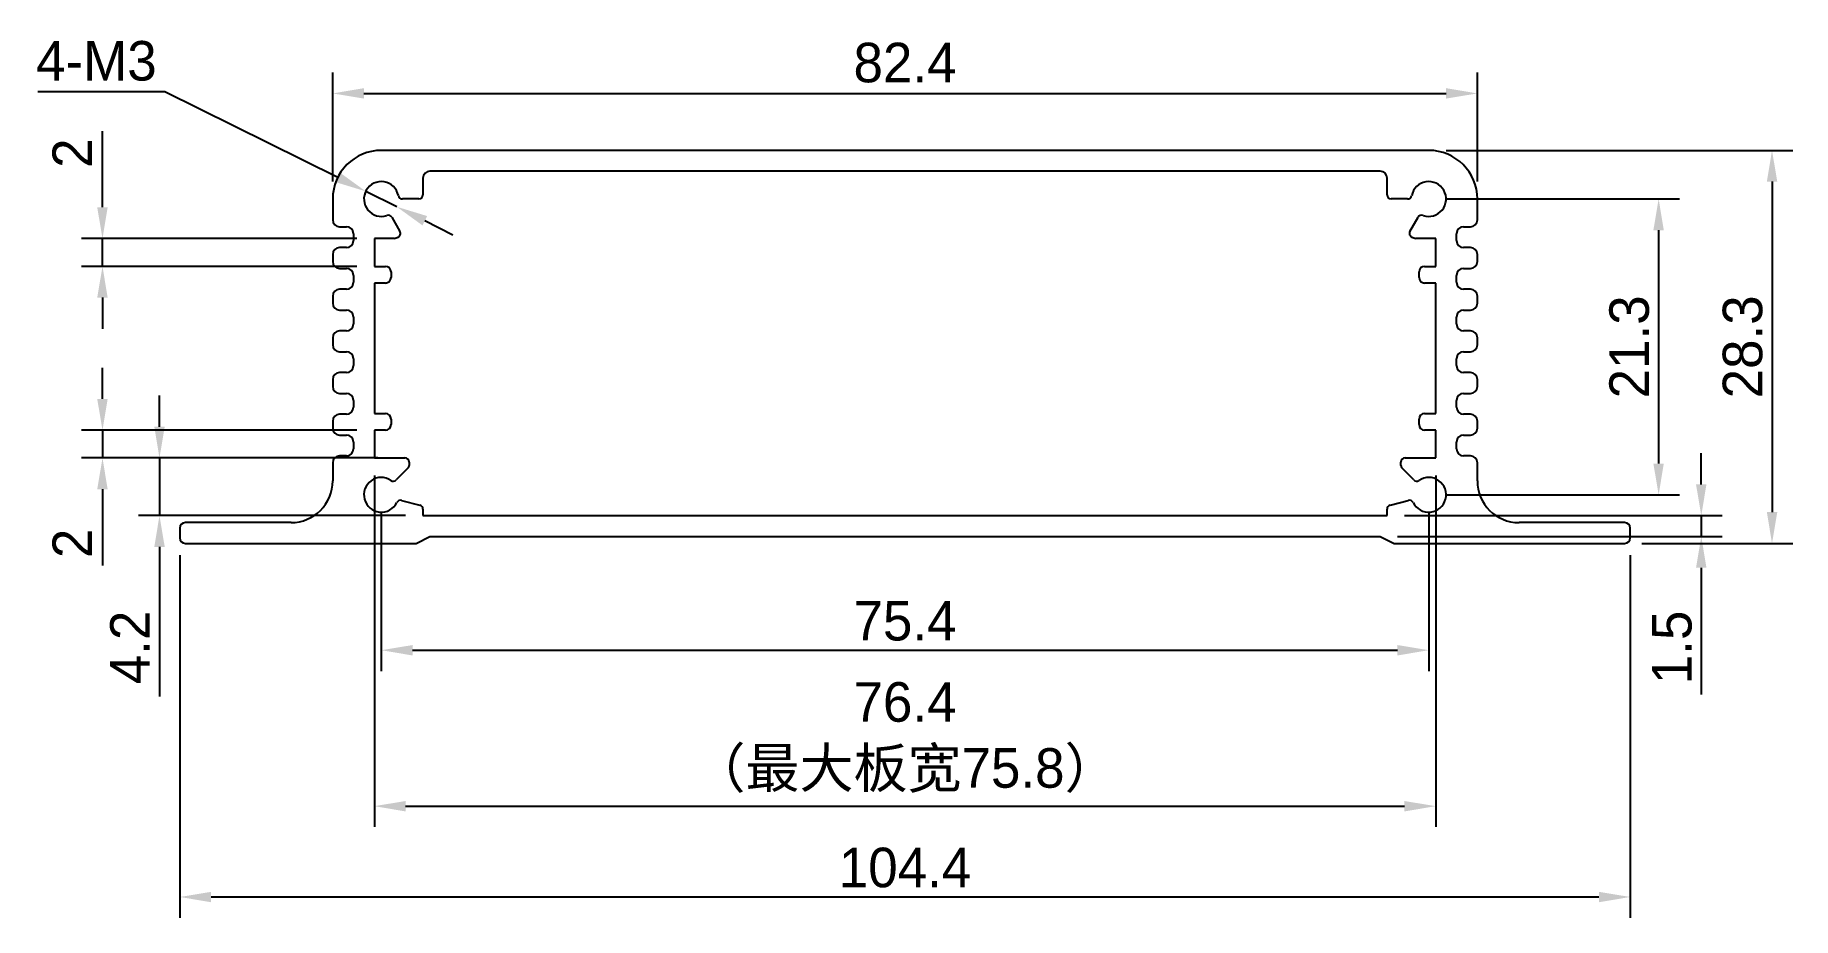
# Model space of a CAD drawing. Header units: millimetres. Extents: x 17847 to 17974, y -4618 to -4554.
import ezdxf

# ---------------------------------------------------------------- set-up
doc = ezdxf.new("R2010")
doc.units = ezdxf.units.MM
doc.header["$LTSCALE"] = 0.5
doc.header["$PDMODE"] = 35
for name, color, linetype, lineweight in [('3标注', 30, 'Continuous', 9), ('标注线', 7, 'Continuous', 13), ('粗实线', 7, 'Continuous', 25)]:
    doc.layers.add(name, color=color, linetype=linetype, lineweight=lineweight)
doc.styles.get("Standard").update_dxf_attribs({"font": ''})
doc.styles.get('Standard').set_extended_font_data('思源黑体 Normal')
doc.dimstyles.new('1比1 文字2.85', dxfattribs={"dimtxt": 2.85, "dimasz": 2.25, "dimexe": 1.5, "dimexo": 1.25, "dimgap": 0.7, "dimtad": 1, "dimdec": 1, "dimdsep": 46, "dimtxsty": 'Standard', "dimcen": 1.8, "dimadec": 0, "dimazin": 0, "dimtfac": 1, "dimtdec": 1, "dimtmove": 0, "dimatfit": 3, "dimfxl": 1, "dimarcsym": 0})
doc.dimstyles.new('1比1 文字2.85直径', dxfattribs={"dimtxt": 2.85, "dimasz": 2.25, "dimexe": 1.5, "dimexo": 1.25, "dimgap": 0.7, "dimtad": 1, "dimtih": 1, "dimtoh": 1, "dimdec": 1, "dimdsep": 46, "dimtxsty": 'Standard', "dimcen": 1.8, "dimadec": 0, "dimazin": 0, "dimtfac": 1, "dimtdec": 1, "dimtmove": 0, "dimatfit": 3, "dimfxl": 1, "dimarcsym": 0})

# ---------------------------------------------------------------- blocks, each defined once
blk = doc.blocks.new('*D81')
at = {"layer": 'Defpoints', "color": 0, "ltscale": 0.1}
for p in [(17857.86, -4590.48), (17962.26, -4590.48), (17962.26, -4616.34)]:
    blk.add_point(p, dxfattribs=at)
at = {"layer": '标注线', "color": 0, "lineweight": -2, "ltscale": 0.1}
for p, q in [((17857.86, -4591.73), (17857.86, -4617.84)), ((17962.26, -4591.73), (17962.26, -4617.84)), ((17860.11, -4616.34), (17960.01, -4616.34))]:
    blk.add_line(p, q, dxfattribs=at)
at = {"layer": '标注线', "color": 0, "ltscale": 0.1}
for points in [[(17860.11, -4615.97), (17860.11, -4616.72), (17857.86, -4616.34)], [(17960.01, -4615.97), (17960.01, -4616.72), (17962.26, -4616.34)]]:
    blk.add_solid(points, dxfattribs=at)
at = {"layer": '标注线', "color": 0, "ltscale": 0.1, "insert": (17910.06, -4612.79), "char_height": 2.85, "attachment_point": 2}
blk.add_mtext('104.4', dxfattribs=at)
blk = doc.blocks.new('*D82')
at = {"layer": 'Defpoints', "color": 0, "ltscale": 0.1}
for p in [(17947.76, -4562.58), (17961.86, -4590.88), (17972.47, -4590.88)]:
    blk.add_point(p, dxfattribs=at)
at = {"layer": '标注线', "color": 0, "lineweight": -2, "ltscale": 0.1}
for p, q in [((17949.01, -4562.58), (17973.97, -4562.58)), ((17972.47, -4564.83), (17972.47, -4588.63)), ((17963.11, -4590.88), (17973.97, -4590.88))]:
    blk.add_line(p, q, dxfattribs=at)
at = {"layer": '标注线', "color": 0, "ltscale": 0.1}
for points in [[(17972.1, -4564.83), (17972.85, -4564.83), (17972.47, -4562.58)], [(17972.1, -4588.63), (17972.85, -4588.63), (17972.47, -4590.88)]]:
    blk.add_solid(points, dxfattribs=at)
at = {"layer": '标注线', "color": 0, "ltscale": 0.1, "insert": (17968.92, -4576.73), "char_height": 2.85, "attachment_point": 2, "rotation": 90}
blk.add_mtext('28.3', dxfattribs=at)
blk = doc.blocks.new('*D83')
at = {"layer": 'Defpoints', "color": 0, "ltscale": 0.1}
for p in [(17871.86, -4582.73), (17852.29, -4584.73), (17871.86, -4584.73)]:
    blk.add_point(p, dxfattribs=at)
at = {"layer": '标注线', "color": 0, "lineweight": -2, "ltscale": 0.1}
for p, q in [((17852.29, -4580.48), (17852.29, -4578.23)), ((17870.61, -4582.73), (17850.79, -4582.73)), ((17852.29, -4582.73), (17852.29, -4584.73)), ((17870.61, -4584.73), (17850.79, -4584.73)), ((17852.29, -4586.98), (17852.29, -4592.48))]:
    blk.add_line(p, q, dxfattribs=at)
at = {"layer": '标注线', "color": 0, "ltscale": 0.1}
for points in [[(17851.91, -4580.48), (17852.66, -4580.48), (17852.29, -4582.73)], [(17851.91, -4586.98), (17852.66, -4586.98), (17852.29, -4584.73)]]:
    blk.add_solid(points, dxfattribs=at)
at = {"layer": '标注线', "color": 0, "ltscale": 0.1, "insert": (17848.69, -4590.88), "char_height": 2.85, "attachment_point": 2, "rotation": 90}
blk.add_mtext('2', dxfattribs=at)
blk = doc.blocks.new('*D84')
at = {"layer": 'Defpoints', "color": 0, "ltscale": 0.1}
for p in [(17852.29, -4568.93), (17871.86, -4568.93), (17871.86, -4570.93)]:
    blk.add_point(p, dxfattribs=at)
at = {"layer": '标注线', "color": 0, "lineweight": -2, "ltscale": 0.1}
for p, q in [((17852.29, -4566.68), (17852.29, -4561.19)), ((17870.61, -4568.93), (17850.79, -4568.93)), ((17852.29, -4570.93), (17852.29, -4568.93)), ((17870.61, -4570.93), (17850.79, -4570.93)), ((17852.29, -4573.18), (17852.29, -4575.43))]:
    blk.add_line(p, q, dxfattribs=at)
at = {"layer": '标注线', "color": 0, "ltscale": 0.1}
for points in [[(17851.91, -4566.68), (17852.66, -4566.68), (17852.29, -4568.93)], [(17851.91, -4573.18), (17852.66, -4573.18), (17852.29, -4570.93)]]:
    blk.add_solid(points, dxfattribs=at)
at = {"layer": '标注线', "color": 0, "ltscale": 0.1, "insert": (17848.69, -4562.78), "char_height": 2.85, "attachment_point": 2, "rotation": 90}
blk.add_mtext('2', dxfattribs=at)
blk = doc.blocks.new('*D85')
at = {"layer": 'Defpoints', "color": 0, "ltscale": 0.1}
for p in [(17873.36, -4584.73), (17856.39, -4588.88), (17875.36, -4588.88)]:
    blk.add_point(p, dxfattribs=at)
at = {"layer": '标注线', "color": 0, "lineweight": -2, "ltscale": 0.1}
for p, q in [((17856.39, -4582.48), (17856.39, -4580.23)), ((17872.11, -4584.73), (17854.89, -4584.73)), ((17856.39, -4584.73), (17856.39, -4588.88)), ((17874.11, -4588.88), (17854.89, -4588.88)), ((17856.39, -4591.13), (17856.39, -4601.91))]:
    blk.add_line(p, q, dxfattribs=at)
at = {"layer": '标注线', "color": 0, "ltscale": 0.1}
for points in [[(17856.02, -4582.48), (17856.77, -4582.48), (17856.39, -4584.73)], [(17856.02, -4591.13), (17856.77, -4591.13), (17856.39, -4588.88)]]:
    blk.add_solid(points, dxfattribs=at)
at = {"layer": '标注线', "color": 0, "ltscale": 0.1, "insert": (17852.84, -4598.37), "char_height": 2.85, "attachment_point": 2, "rotation": 90}
blk.add_mtext('4.2', dxfattribs=at)
blk = doc.blocks.new('*D86')
at = {"layer": 'Defpoints', "color": 0, "ltscale": 0.1}
for p in [(17944.76, -4588.88), (17944.26, -4590.38), (17967.38, -4590.38)]:
    blk.add_point(p, dxfattribs=at)
at = {"layer": '标注线', "color": 0, "lineweight": -2, "ltscale": 0.1}
for p, q in [((17967.38, -4586.63), (17967.38, -4584.38)), ((17946.01, -4588.88), (17968.88, -4588.88)), ((17967.38, -4588.88), (17967.38, -4590.38)), ((17945.51, -4590.38), (17968.88, -4590.38)), ((17967.38, -4592.63), (17967.38, -4601.75))]:
    blk.add_line(p, q, dxfattribs=at)
at = {"layer": '标注线', "color": 0, "ltscale": 0.1}
for points in [[(17967, -4586.63), (17967.75, -4586.63), (17967.38, -4588.88)], [(17967, -4592.63), (17967.75, -4592.63), (17967.38, -4590.38)]]:
    blk.add_solid(points, dxfattribs=at)
at = {"layer": '标注线', "color": 0, "ltscale": 0.1, "insert": (17963.83, -4598.37), "char_height": 2.85, "attachment_point": 2, "rotation": 90}
blk.add_mtext('1.5', dxfattribs=at)
blk = doc.blocks.new('*D87')
at = {"layer": 'Defpoints', "color": 0, "ltscale": 0.1}
for p in [(17872.36, -4587.38), (17947.76, -4587.38), (17947.76, -4598.57)]:
    blk.add_point(p, dxfattribs=at)
at = {"layer": '标注线', "color": 0, "lineweight": -2, "ltscale": 0.1}
for p, q in [((17872.36, -4588.63), (17872.36, -4600.07)), ((17947.76, -4588.63), (17947.76, -4600.07)), ((17874.61, -4598.57), (17945.51, -4598.57))]:
    blk.add_line(p, q, dxfattribs=at)
at = {"layer": '标注线', "color": 0, "ltscale": 0.1}
for points in [[(17874.61, -4598.2), (17874.61, -4598.95), (17872.36, -4598.57)], [(17945.51, -4598.2), (17945.51, -4598.95), (17947.76, -4598.57)]]:
    blk.add_solid(points, dxfattribs=at)
at = {"layer": '标注线', "color": 0, "ltscale": 0.1, "insert": (17910.06, -4595.02), "char_height": 2.85, "attachment_point": 2}
blk.add_mtext('75.4', dxfattribs=at)
blk = doc.blocks.new('*D88')
at = {"layer": 'Defpoints', "color": 0, "ltscale": 0.1}
for p in [(17947.76, -4566.08), (17947.76, -4587.38), (17964.31, -4587.38)]:
    blk.add_point(p, dxfattribs=at)
at = {"layer": '标注线', "color": 0, "lineweight": -2, "ltscale": 0.1}
for p, q in [((17949.01, -4566.08), (17965.81, -4566.08)), ((17964.31, -4568.33), (17964.31, -4585.13)), ((17949.01, -4587.38), (17965.81, -4587.38))]:
    blk.add_line(p, q, dxfattribs=at)
at = {"layer": '标注线', "color": 0, "ltscale": 0.1}
for points in [[(17963.93, -4568.33), (17964.68, -4568.33), (17964.31, -4566.08)], [(17963.93, -4585.13), (17964.68, -4585.13), (17964.31, -4587.38)]]:
    blk.add_solid(points, dxfattribs=at)
at = {"layer": '标注线', "color": 0, "ltscale": 0.1, "insert": (17960.76, -4576.73), "char_height": 2.85, "attachment_point": 2, "rotation": 90}
blk.add_mtext('21.3', dxfattribs=at)
blk = doc.blocks.new('*D89')
at = {"layer": 'Defpoints', "color": 0, "ltscale": 0.1}
for p in [(17951.26, -4558.48), (17868.86, -4566.08), (17951.26, -4566.08)]:
    blk.add_point(p, dxfattribs=at)
at = {"layer": '标注线', "color": 0, "lineweight": -2, "ltscale": 0.1}
for p, q in [((17868.86, -4564.83), (17868.86, -4556.98)), ((17951.26, -4564.83), (17951.26, -4556.98)), ((17871.11, -4558.48), (17949.01, -4558.48))]:
    blk.add_line(p, q, dxfattribs=at)
at = {"layer": '标注线', "color": 0, "ltscale": 0.1}
for points in [[(17871.11, -4558.1), (17871.11, -4558.85), (17868.86, -4558.48)], [(17949.01, -4558.1), (17949.01, -4558.85), (17951.26, -4558.48)]]:
    blk.add_solid(points, dxfattribs=at)
at = {"layer": '标注线', "color": 0, "ltscale": 0.1, "insert": (17910.06, -4554.83), "char_height": 2.85, "attachment_point": 2}
blk.add_mtext('82.4', dxfattribs=at)
blk = doc.blocks.new('*D91')
at = {"layer": 'Defpoints', "color": 0, "ltscale": 0.1}
for p in [(17871.24, -4565.53), (17873.47, -4566.64)]:
    blk.add_point(p, dxfattribs=at)
at = {"layer": '标注线', "color": 0, "lineweight": -2, "ltscale": 0.1}
for p, q in [((17847.63, -4558.33), (17856.78, -4558.33)), ((17856.78, -4558.33), (17869.22, -4564.52)), ((17873.47, -4566.64), (17871.24, -4565.53)), ((17875.49, -4567.64), (17877.5, -4568.65))]:
    blk.add_line(p, q, dxfattribs=at)
at = {"layer": '标注线', "color": 0, "ltscale": 0.1}
for points in [[(17869.39, -4564.19), (17869.05, -4564.86), (17871.24, -4565.53)], [(17875.66, -4567.31), (17875.32, -4567.98), (17873.47, -4566.64)]]:
    blk.add_solid(points, dxfattribs=at)
at = {"layer": '标注线', "color": 0, "ltscale": 0.1, "insert": (17851.85, -4556.15), "char_height": 2.85, "attachment_point": 5}
blk.add_mtext('4-M3', dxfattribs=at)
blk = doc.blocks.new('*D92')
at = {"layer": '3标注', "color": 0, "lineweight": -2, "ltscale": 0.1}
for p, q in [((17871.86, -4585.98), (17871.86, -4611.3)), ((17948.26, -4585.98), (17948.26, -4611.3)), ((17874.11, -4609.8), (17946.01, -4609.8))]:
    blk.add_line(p, q, dxfattribs=at)
at = {"layer": '3标注', "color": 0, "ltscale": 0.1}
for points in [[(17874.11, -4609.43), (17874.11, -4610.18), (17871.86, -4609.8)], [(17946.01, -4609.43), (17946.01, -4610.18), (17948.26, -4609.8)]]:
    blk.add_solid(points, dxfattribs=at)
at = {"layer": 'Defpoints', "color": 0, "ltscale": 0.1}
for p in [(17871.86, -4584.73), (17948.26, -4584.73), (17948.26, -4609.8)]:
    blk.add_point(p, dxfattribs=at)
at = {"layer": '3标注', "color": 0, "ltscale": 0.1, "insert": (17910.06, -4604.86), "char_height": 2.85, "attachment_point": 5}
blk.add_mtext('76.4\\P（最大板宽75.8）', dxfattribs=at)

msp = doc.modelspace()

# ---------------------------------------------------------------- linework, layer by layer
at = {"layer": '粗实线'}
for p, q in [((17947.76, -4562.58), (17872.36, -4562.58)), ((17875.36, -4564.58), (17875.36, -4565.78)), ((17944.26, -4564.08), (17875.86, -4564.08)), ((17944.76, -4565.78), (17944.76, -4564.58)), ((17868.86, -4566.08), (17868.86, -4567.58)), ((17875.06, -4566.08), (17873.88, -4566.08)), ((17946.23, -4566.08), (17945.06, -4566.08)), ((17951.26, -4567.58), (17951.26, -4566.08)), ((17873.12, -4567.4), (17873.7, -4568.41)), ((17946.41, -4568.41), (17946.99, -4567.4)), ((17869.36, -4568.08), (17869.86, -4568.08)), ((17870.36, -4568.58), (17870.36, -4569.08)), ((17949.76, -4569.08), (17949.76, -4568.58)), ((17950.26, -4568.08), (17950.76, -4568.08)), ((17868.86, -4570.08), (17868.86, -4570.58)), ((17869.86, -4569.58), (17869.36, -4569.58)), ((17871.86, -4568.93), (17871.86, -4570.93)), ((17873.29, -4568.93), (17871.86, -4568.93)), ((17948.26, -4568.93), (17946.82, -4568.93)), ((17948.26, -4570.93), (17948.26, -4568.93)), ((17950.76, -4569.58), (17950.26, -4569.58)), ((17951.26, -4570.58), (17951.26, -4570.08)), ((17869.36, -4571.08), (17869.86, -4571.08)), ((17871.86, -4570.93), (17872.66, -4570.93)), ((17873.06, -4571.33), (17873.06, -4571.73)), ((17947.06, -4571.73), (17947.06, -4571.33)), ((17947.46, -4570.93), (17948.26, -4570.93)), ((17950.26, -4571.08), (17950.76, -4571.08)), ((17869.86, -4572.58), (17869.36, -4572.58)), ((17870.36, -4571.58), (17870.36, -4572.08)), ((17872.66, -4572.13), (17871.86, -4572.13)), ((17871.86, -4572.13), (17871.86, -4581.53)), ((17948.26, -4572.13), (17947.46, -4572.13)), ((17948.26, -4581.53), (17948.26, -4572.13)), ((17949.76, -4572.08), (17949.76, -4571.58)), ((17950.76, -4572.58), (17950.26, -4572.58)), ((17868.86, -4573.08), (17868.86, -4573.58)), ((17951.26, -4573.58), (17951.26, -4573.08)), ((17869.36, -4574.08), (17869.86, -4574.08)), ((17870.36, -4574.58), (17870.36, -4575.08)), ((17949.76, -4575.08), (17949.76, -4574.58)), ((17950.26, -4574.08), (17950.76, -4574.08)), ((17868.86, -4576.08), (17868.86, -4576.58)), ((17869.86, -4575.58), (17869.36, -4575.58)), ((17950.76, -4575.58), (17950.26, -4575.58)), ((17951.26, -4576.58), (17951.26, -4576.08)), ((17869.36, -4577.08), (17869.86, -4577.08)), ((17870.36, -4577.58), (17870.36, -4578.08)), ((17949.76, -4578.08), (17949.76, -4577.58)), ((17950.26, -4577.08), (17950.76, -4577.08)), ((17869.86, -4578.58), (17869.36, -4578.58)), ((17950.76, -4578.58), (17950.26, -4578.58)), ((17868.86, -4579.08), (17868.86, -4579.58)), ((17869.36, -4580.08), (17869.86, -4580.08)), ((17950.26, -4580.08), (17950.76, -4580.08)), ((17951.26, -4579.58), (17951.26, -4579.08)), ((17869.86, -4581.58), (17869.36, -4581.58)), ((17870.36, -4580.58), (17870.36, -4581.08)), ((17871.86, -4581.53), (17872.66, -4581.53)), ((17947.46, -4581.53), (17948.26, -4581.53)), ((17949.76, -4581.08), (17949.76, -4580.58)), ((17950.76, -4581.58), (17950.26, -4581.58)), ((17868.86, -4582.08), (17868.86, -4582.58)), ((17872.66, -4582.73), (17871.86, -4582.73)), ((17871.86, -4582.73), (17871.86, -4584.73)), ((17873.06, -4581.93), (17873.06, -4582.33)), ((17947.06, -4582.33), (17947.06, -4581.93)), ((17948.26, -4582.73), (17947.46, -4582.73)), ((17948.26, -4584.73), (17948.26, -4582.73)), ((17951.26, -4582.58), (17951.26, -4582.08)), ((17869.36, -4583.08), (17869.86, -4583.08)), ((17870.36, -4583.58), (17870.36, -4584.08)), ((17949.76, -4584.08), (17949.76, -4583.58)), ((17950.26, -4583.08), (17950.76, -4583.08)), ((17868.86, -4585.08), (17868.86, -4586.38)), ((17869.86, -4584.58), (17869.36, -4584.58)), ((17871.86, -4584.73), (17874.06, -4584.73)), ((17874.36, -4585.03), (17874.36, -4585.26)), ((17945.76, -4585.26), (17945.76, -4585.03)), ((17946.06, -4584.73), (17948.26, -4584.73)), ((17950.76, -4584.58), (17950.26, -4584.58)), ((17951.26, -4586.38), (17951.26, -4585.08)), ((17874.27, -4585.47), (17873.43, -4586.31)), ((17946.68, -4586.31), (17945.84, -4585.47)), ((17873.82, -4587.78), (17875.13, -4588.13)), ((17944.98, -4588.13), (17946.29, -4587.78)), ((17875.36, -4588.42), (17875.36, -4588.88)), ((17875.36, -4588.88), (17944.76, -4588.88)), ((17944.76, -4588.88), (17944.76, -4588.42)), ((17857.86, -4589.78), (17857.86, -4590.48)), ((17865.86, -4589.38), (17858.26, -4589.38)), ((17874.86, -4590.88), (17875.86, -4590.38)), ((17875.86, -4590.38), (17944.26, -4590.38)), ((17944.26, -4590.38), (17945.26, -4590.88)), ((17961.86, -4589.38), (17954.26, -4589.38)), ((17962.26, -4590.48), (17962.26, -4589.78)), ((17858.26, -4590.88), (17874.86, -4590.88)), ((17945.26, -4590.88), (17961.86, -4590.88))]:
    msp.add_line(p, q, dxfattribs=at)
for centre, radius, start, end in [((17872.36, -4566.08), 3.5, 90, 180), ((17947.76, -4566.08), 3.5, 0, 90), ((17872.36, -4566.08), 1.25, 11.1599, 288.8401), ((17875.86, -4564.58), 0.5, 90, 180), ((17944.26, -4564.58), 0.5, 0, 90), ((17947.76, -4566.08), 1.25, 251.1599, 168.8401), ((17873.88, -4565.78), 0.3, 191.1599, 270), ((17875.06, -4565.78), 0.3, 270, 0), ((17945.06, -4565.78), 0.3, 180, 270), ((17946.23, -4565.78), 0.3, 270, 348.8401), ((17869.36, -4567.58), 0.5, 180, 270), ((17872.86, -4567.55), 0.3, 30, 108.8401), ((17947.25, -4567.55), 0.3, 71.1599, 150), ((17950.76, -4567.58), 0.5, 270, 0), ((17869.86, -4568.58), 0.5, 0, 90), ((17872.36, -4566.08), 3, 288.1949, 293.6206), ((17873.44, -4568.56), 0.3, 293.6206, 30), ((17946.67, -4568.56), 0.3, 150, 246.3794), ((17947.76, -4566.08), 3, 246.3794, 251.8051), ((17950.26, -4568.58), 0.5, 90, 180), ((17869.36, -4570.08), 0.5, 90, 180), ((17869.86, -4569.08), 0.5, 270, 0), ((17950.26, -4569.08), 0.5, 180, 270), ((17950.76, -4570.08), 0.5, 0, 90), ((17869.36, -4570.58), 0.5, 180, 270), ((17869.86, -4571.58), 0.5, 0, 90), ((17872.66, -4571.33), 0.4, 0, 90), ((17947.46, -4571.33), 0.4, 90, 180), ((17950.26, -4571.58), 0.5, 90, 180), ((17950.76, -4570.58), 0.5, 270, 0), ((17869.36, -4573.08), 0.5, 90, 180), ((17869.86, -4572.08), 0.5, 270, 0), ((17872.66, -4571.73), 0.4, 270, 0), ((17947.46, -4571.73), 0.4, 180, 270), ((17950.26, -4572.08), 0.5, 180, 270), ((17950.76, -4573.08), 0.5, 0, 90), ((17869.36, -4573.58), 0.5, 180, 270), ((17950.76, -4573.58), 0.5, 270, 0), ((17869.86, -4574.58), 0.5, 0, 90), ((17869.86, -4575.08), 0.5, 270, 0), ((17950.26, -4574.58), 0.5, 90, 180), ((17950.26, -4575.08), 0.5, 180, 270), ((17869.36, -4576.08), 0.5, 90, 180), ((17950.76, -4576.08), 0.5, 0, 90), ((17869.36, -4576.58), 0.5, 180, 270), ((17869.86, -4577.58), 0.5, 0, 90), ((17950.26, -4577.58), 0.5, 90, 180), ((17950.76, -4576.58), 0.5, 270, 0), ((17869.36, -4579.08), 0.5, 90, 180), ((17869.86, -4578.08), 0.5, 270, 0), ((17950.26, -4578.08), 0.5, 180, 270), ((17950.76, -4579.08), 0.5, 0, 90), ((17869.36, -4579.58), 0.5, 180, 270), ((17869.86, -4580.58), 0.5, 0, 90), ((17950.26, -4580.58), 0.5, 90, 180), ((17950.76, -4579.58), 0.5, 270, 0), ((17869.36, -4582.08), 0.5, 90, 180), ((17869.86, -4581.08), 0.5, 270, 0), ((17872.66, -4581.93), 0.4, 0, 90), ((17947.46, -4581.93), 0.4, 90, 180), ((17950.26, -4581.08), 0.5, 180, 270), ((17950.76, -4582.08), 0.5, 0, 90), ((17869.36, -4582.58), 0.5, 180, 270), ((17872.66, -4582.33), 0.4, 270, 0), ((17947.46, -4582.33), 0.4, 180, 270), ((17950.76, -4582.58), 0.5, 270, 0), ((17869.86, -4583.58), 0.5, 0, 90), ((17869.86, -4584.08), 0.5, 270, 0), ((17950.26, -4583.58), 0.5, 90, 180), ((17950.26, -4584.08), 0.5, 180, 270), ((17869.36, -4585.08), 0.5, 90, 180), ((17874.06, -4585.03), 0.3, 0, 90), ((17874.06, -4585.26), 0.3, 315, 0), ((17946.06, -4585.03), 0.3, 90, 180), ((17946.06, -4585.26), 0.3, 180, 225), ((17950.76, -4585.08), 0.5, 0, 90), ((17865.86, -4586.38), 3, 270, 0), ((17872.36, -4587.38), 1.25, 56.1599, 333.8401), ((17873.22, -4586.1), 0.3, 236.1599, 315), ((17947.76, -4587.38), 1.25, 206.1599, 123.8401), ((17946.89, -4586.1), 0.3, 225, 303.8401), ((17954.26, -4586.38), 3, 180, 270), ((17873.75, -4588.07), 0.3, 75, 153.8401), ((17946.36, -4588.07), 0.3, 26.1599, 105), ((17875.06, -4588.42), 0.3, 0, 75), ((17945.06, -4588.42), 0.3, 105, 180), ((17858.26, -4589.78), 0.4, 90, 180), ((17961.86, -4589.78), 0.4, 0, 90), ((17858.26, -4590.48), 0.4, 180, 270), ((17961.86, -4590.48), 0.4, 270, 0)]:
    msp.add_arc(centre, radius, start, end, dxfattribs=at)

# ---------------------------------------------------------------- dimensions: what is measured, and where the dimension line sits
at = {"layer": '3标注', "ltscale": 0.1}
dim = msp.add_linear_dim(base=(17948.26, -4609.8), p1=(17871.86, -4584.73), p2=(17948.26, -4584.73), text='<>\\P（最大板宽75.8）', dimstyle='1比1 文字2.85', dxfattribs=at)
dim.commit()
dim.dimension.update_dxf_attribs({"geometry": '*D92', "text_midpoint": (17910.06, -4609.8), "dimtype": 160})
at = {"layer": '标注线', "ltscale": 0.1}
dim = msp.add_diameter_dim_2p(p1=(17873.47, -4566.64), p2=(17871.24, -4565.53), text='4-M3', dimstyle='1比1 文字2.85直径', dxfattribs=at)
dim.commit()
dim.dimension.update_dxf_attribs({"geometry": '*D91', "text_midpoint": (17851.85, -4558.33), "dimtype": 163})
for base, p1, p2, picture, middle in [((17951.26, -4558.48), (17868.86, -4566.08), (17951.26, -4566.08), '*D89', (17910.06, -4558.48)), ((17947.76, -4598.57), (17872.36, -4587.38), (17947.76, -4587.38), '*D87', (17910.06, -4598.57)), ((17962.26, -4616.34), (17857.86, -4590.48), (17962.26, -4590.48), '*D81', (17910.06, -4616.34))]:
    dim = msp.add_linear_dim(base=base, p1=p1, p2=p2, dimstyle='1比1 文字2.85', dxfattribs=at)
    dim.commit()
    dim.dimension.update_dxf_attribs({"geometry": picture, "text_midpoint": middle, "dimtype": 160})
for base, p1, p2, picture, middle in [((17852.29, -4568.93), (17871.86, -4570.93), (17871.86, -4568.93), '*D84', (17852.29, -4562.78)), ((17972.47, -4590.88), (17947.76, -4562.58), (17961.86, -4590.88), '*D82', (17972.47, -4576.73)), ((17964.31, -4587.38), (17947.76, -4566.08), (17947.76, -4587.38), '*D88', (17964.31, -4576.73)), ((17852.29, -4584.73), (17871.86, -4582.73), (17871.86, -4584.73), '*D83', (17852.29, -4590.88)), ((17856.39276545, -4588.88404712), (17873.35523789, -4584.73404712), (17875.35523789, -4588.88404712), '*D85', (17856.39276545, -4598.36618998)), ((17967.38, -4590.38), (17944.76, -4588.88), (17944.26, -4590.38), '*D86', (17967.38, -4598.37))]:
    dim = msp.add_linear_dim(base=base, p1=p1, p2=p2, angle=90, dimstyle='1比1 文字2.85', dxfattribs=at)
    dim.commit()
    dim.dimension.update_dxf_attribs({"geometry": picture, "text_midpoint": middle, "dimtype": 160})

doc.saveas('drawing.dxf')
